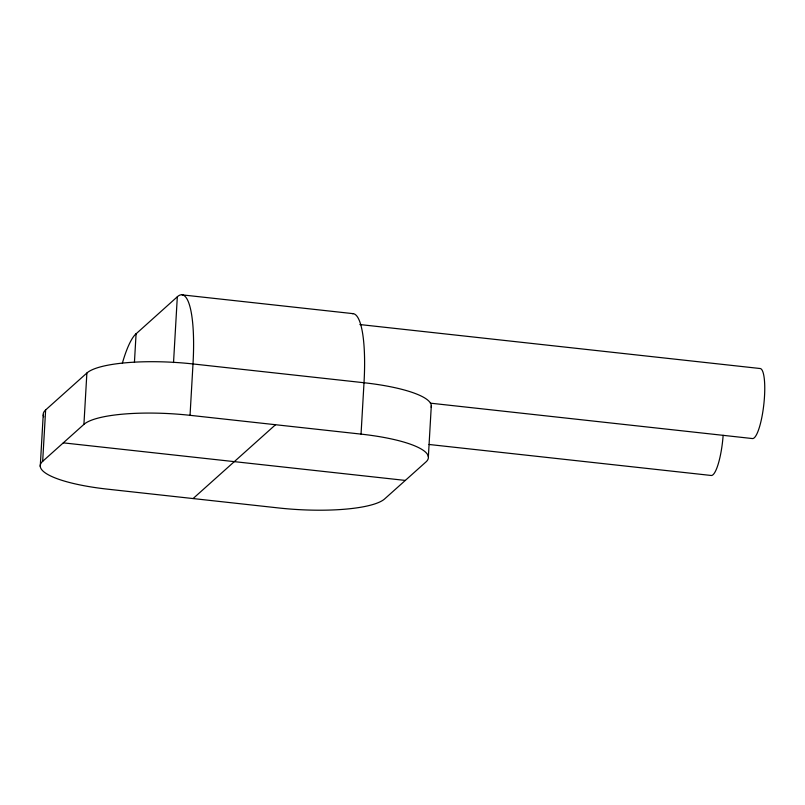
<?xml version="1.0" encoding="UTF-8"?>
<svg xmlns="http://www.w3.org/2000/svg" width="805" height="805" viewBox="0 0 805 805"><rect width="100%" height="100%" fill="white"/><g stroke="black" fill="none" stroke-linecap="round" stroke-linejoin="round"><path stroke-width="1.21" d="M40.25 466.427L43.208 415.058M42.675 461.325L83.921 424.386A88.097 20.115 3.3 0 1 190.04 415.32L361.043 434.116A88.097 20.115 3.3 0 1 425.936 461.969L384.679 498.889A88.057 20.105 3.3 0 1 278.59 507.955L107.588 489.168A88.097 20.115 3.3 0 1 42.675 461.325L45.633 409.956L86.88 373.017A88.097 20.115 3.3 0 1 192.999 363.951L364.011 382.737A88.097 20.115 3.3 0 1 431.178 407.25M83.921 424.386L86.88 373.017M134.435 362.331L136.085 333.723A88.097 18.998 -83.7 0 0 122.36 363.196M173.528 362.582L177.321 296.783L136.075 333.823M190.04 415.32L192.999 363.951A88.097 18.998 -83.7 0 0 177.321 296.783M361.043 434.116L364.011 382.737A88.097 18.998 -83.7 0 0 352.258 313.618M428.361 456.868L431.319 405.499M193.089 498.557L275.541 424.718M182.182 294.872L353.194 313.658M359.875 324.546L760.312 368.539A35.239 7.597 -83.7 0 1 763.724 405.267A35.239 7.597 -83.7 0 1 752.232 438.534L430.383 403.164M429.065 444.481L710.996 475.453A35.239 7.597 -83.7 0 0 723.142 435.324M63.303 442.851L405.328 480.424M43.742 416.839A88.097 20.115 3.3 0 1 45.633 409.956"/></g></svg>
